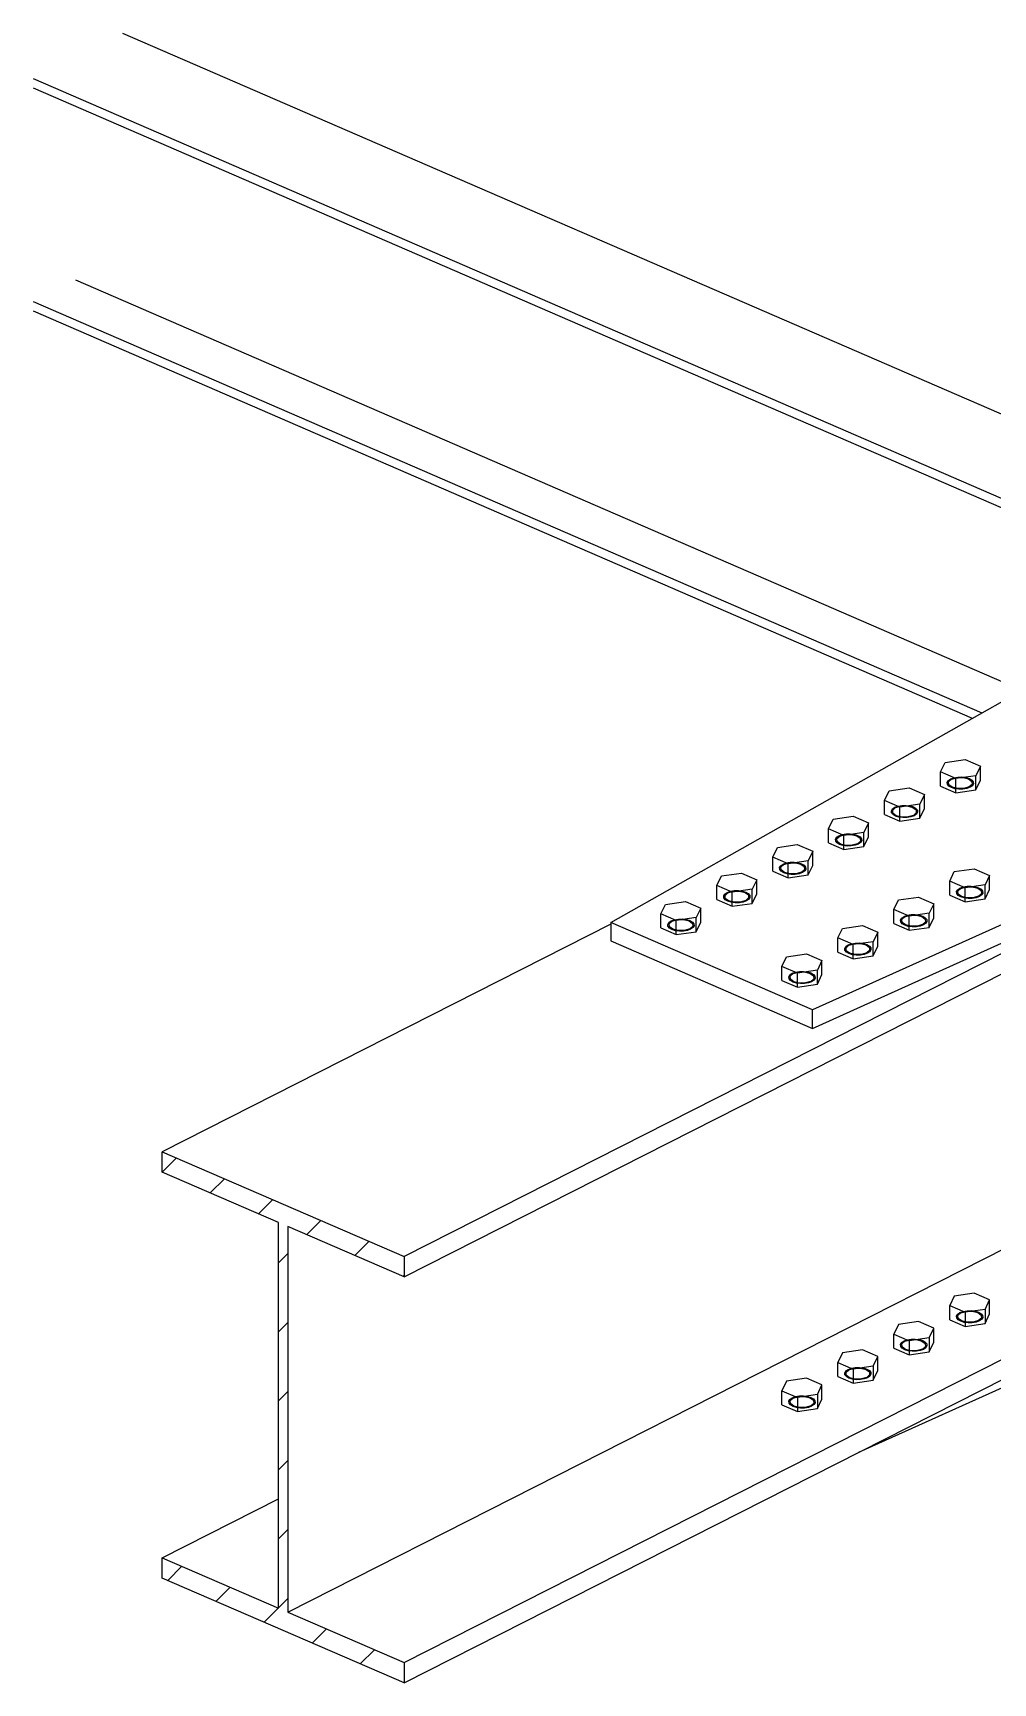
# Model space of a CAD drawing. Header units: millimetres. Extents: x 15962 to 71432, y 9666 to 72266.
# Drawn here: x 36674 to 37548, y 33553 to 35056 of the extents above; entities that cross this region are included whole.
import ezdxf

# ---------------------------------------------------------------- set-up
doc = ezdxf.new("R2010")
doc.units = ezdxf.units.MM
doc.header["$LTSCALE"] = 2

msp = doc.modelspace()

# ---------------------------------------------------------------- hatches: boundary and pattern name
at = {"linetype": 'Continuous'}
h = msp.add_hatch(dxfattribs=at)
h.set_pattern_fill('', scale=14, style=0, pattern_type=0)
h.set_pattern_definition([(45, (36791.888, 34018.12), (-31.431, 31.431), [])])
h.paths.add_polyline_path([(36791.8878, 34036.662), (36791.8878, 34018.1201), (36897.8138, 33972.1509), (36897.8138, 33620.7377), (36791.8878, 33666.707), (36791.8878, 33648.1651), (37012.1845, 33552.5618), (37012.1845, 33571.1037), (36906.2585, 33617.0729), (36906.2585, 33968.4861), (37012.1845, 33922.5168), (37012.1845, 33941.0587)])

# ---------------------------------------------------------------- linework, layer by layer
at = {"color": 2, "linetype": 'Continuous'}
for p, q in [((36755.7864, 35055.9239), (37809.4864, 34598.6444)), ((36674.3303, 35014.5547), (37741.3485, 34551.4954)), ((36674.3303, 35005.9018), (37732.6931, 34546.5988)), ((36712.9541, 34830.9161), (37574.423, 34457.06)), ((36674.3303, 34811.3002), (37538.0348, 34436.474)), ((36674.3303, 34802.6473), (37529.3794, 34431.5773)), ((37200.3304, 34245.4232), (37781.7217, 34574.3359)), ((38057.1464, 34469.5828), (37383.911, 34165.7538)), ((37383.911, 34148.9778), (38057.1464, 34452.8068)), ((37012.1845, 33922.5168), (37919.9479, 34383.5269)), ((37722.281, 34301.6831), (37012.1845, 33941.0587)), ((37200.3304, 34244.0907), (36791.8878, 34036.662)), ((37383.911, 34165.7538), (37200.3304, 34245.4232)), ((37200.3304, 34245.4232), (37200.3304, 34228.6472)), ((37200.3304, 34228.6472), (37383.911, 34148.9778)), ((37383.911, 34148.9778), (37383.911, 34165.7538)), ((36906.2585, 33617.0729), (37814.0219, 34078.083)), ((36791.8878, 34018.1201), (36791.8878, 34036.662)), ((36791.8878, 34036.662), (37012.1845, 33941.0587)), ((38057.1464, 34047.5338), (37425.6541, 33762.5434)), ((37012.1845, 33571.1037), (37919.9479, 34032.1137)), ((36897.8138, 33972.1509), (36791.8878, 34018.1201)), ((37012.1845, 33552.5618), (37919.9479, 34013.5718)), ((36897.8138, 33620.7377), (36897.8138, 33972.1509)), ((37012.1845, 33922.5168), (36906.2585, 33968.4861)), ((36906.2585, 33968.4861), (36906.2585, 33617.0729)), ((37012.1845, 33941.0587), (37012.1845, 33922.5168)), ((36791.8878, 33666.707), (36897.8138, 33720.5018)), ((36791.8878, 33648.1651), (36791.8878, 33666.707)), ((36791.8878, 33666.707), (36897.8138, 33620.7377)), ((37012.1845, 33552.5618), (36791.8878, 33648.1651)), ((36906.2585, 33617.0729), (37012.1845, 33571.1037)), ((37012.1845, 33571.1037), (37012.1845, 33552.5618))]:
    msp.add_line(p, q, dxfattribs=at)
at = {"color": 7, "linetype": 'Continuous'}
for p, q in [((37500.3657, 34382.6342), (37504.5618, 34391.3592)), ((37500.3657, 34369.8138), (37500.3657, 34382.6342)), ((37514.3624, 34376.5656), (37500.3657, 34382.6342)), ((37504.5618, 34391.3592), (37522.7548, 34394.0156)), ((37522.7548, 34394.0156), (37536.7515, 34387.9471)), ((37536.7515, 34387.9471), (37532.5554, 34379.2221)), ((37536.7515, 34375.1267), (37536.7515, 34387.9471)), ((37453.6775, 34365.4922), (37471.8705, 34368.1487)), ((37471.8705, 34368.1487), (37485.8672, 34362.0801)), ((37500.3657, 34369.8138), (37514.3624, 34363.7452)), ((37506.6411, 34373.1298), (37507.6585, 34374.8264)), ((37506.7903, 34371.3686), (37506.6411, 34373.1298)), ((37508.0914, 34369.7152), (37506.7903, 34371.3686)), ((37507.6585, 34374.8264), (37509.7429, 34376.2924)), ((37507.8287, 34373.6076), (37510.4776, 34375.9739)), ((37508.0549, 34370.9365), (37507.8287, 34373.6076)), ((37511.0956, 34368.6764), (37508.0549, 34370.9365)), ((37510.4171, 34368.3315), (37508.0914, 34369.7152)), ((37509.7429, 34376.2924), (37512.6903, 34377.3843)), ((37513.5398, 34367.3529), (37510.4171, 34368.3315)), ((37510.4776, 34375.9739), (37515.2917, 34377.4014)), ((37516.1359, 34367.4328), (37511.0956, 34368.6764)), ((37512.6903, 34377.3843), (37516.212, 34377.9951)), ((37517.1537, 34366.8753), (37513.5398, 34367.3529)), ((37532.5554, 34379.2221), (37514.3624, 34376.5656)), ((37514.3624, 34363.7452), (37514.3624, 34376.5656)), ((37515.2917, 34377.4014), (37520.9813, 34377.5076)), ((37521.8255, 34367.539), (37516.1359, 34367.4328)), ((37516.212, 34377.9951), (37519.9635, 34378.0651)), ((37520.9052, 34366.9453), (37517.1537, 34366.8753)), ((37519.9635, 34378.0651), (37523.5774, 34377.5875)), ((37524.427, 34367.5562), (37520.9052, 34366.9453)), ((37520.9813, 34377.5076), (37526.0216, 34376.264)), ((37526.6396, 34368.9665), (37521.8255, 34367.539)), ((37523.5774, 34377.5875), (37526.7001, 34376.6089)), ((37527.3743, 34368.648), (37524.427, 34367.5562)), ((37526.0216, 34376.264), (37529.0623, 34374.0039)), ((37529.2885, 34371.3328), (37526.6396, 34368.9665)), ((37526.7001, 34376.6089), (37529.0258, 34375.2252)), ((37529.4587, 34370.114), (37527.3743, 34368.648)), ((37529.0258, 34375.2252), (37530.3269, 34373.5719)), ((37529.0623, 34374.0039), (37529.2885, 34371.3328)), ((37530.4761, 34371.8107), (37529.4587, 34370.114)), ((37530.3269, 34373.5719), (37530.4761, 34371.8107)), ((37532.5554, 34366.4017), (37532.5554, 34379.2221)), ((37532.5554, 34366.4017), (37536.7515, 34375.1267)), ((37449.4814, 34356.7672), (37453.6775, 34365.4922)), ((37449.4814, 34343.9468), (37449.4814, 34356.7672)), ((37463.4782, 34350.6987), (37449.4814, 34356.7672)), ((37461.806, 34351.5173), (37465.3277, 34352.1282)), ((37481.6711, 34353.3551), (37463.4782, 34350.6987)), ((37465.3277, 34352.1282), (37469.0792, 34352.1982)), ((37469.0792, 34352.1982), (37472.6931, 34351.7205)), ((37485.8672, 34362.0801), (37481.6711, 34353.3551)), ((37481.6711, 34340.5347), (37481.6711, 34353.3551)), ((37485.8672, 34349.2597), (37485.8672, 34362.0801)), ((37514.3624, 34363.7452), (37532.5554, 34366.4017)), ((37398.5971, 34330.9003), (37402.7932, 34339.6253)), ((37402.7932, 34339.6253), (37420.9862, 34342.2817)), ((37420.9862, 34342.2817), (37434.9829, 34336.2132)), ((37449.4814, 34343.9468), (37463.4782, 34337.8783)), ((37455.7568, 34347.2628), (37456.7742, 34348.9595)), ((37455.906, 34345.5016), (37455.7568, 34347.2628)), ((37457.2071, 34343.8482), (37455.906, 34345.5016)), ((37456.7742, 34348.9595), (37458.8586, 34350.4255)), ((37456.9444, 34347.7406), (37459.5933, 34350.1069)), ((37457.1706, 34345.0696), (37456.9444, 34347.7406)), ((37460.2113, 34342.8094), (37457.1706, 34345.0696)), ((37459.5328, 34342.4646), (37457.2071, 34343.8482)), ((37458.8586, 34350.4255), (37461.806, 34351.5173)), ((37462.6555, 34341.486), (37459.5328, 34342.4646)), ((37459.5933, 34350.1069), (37464.4074, 34351.5345)), ((37465.2517, 34341.5659), (37460.2113, 34342.8094)), ((37466.2694, 34341.0083), (37462.6555, 34341.486)), ((37463.4782, 34337.8783), (37463.4782, 34350.6987)), ((37463.4782, 34337.8783), (37481.6711, 34340.5347)), ((37464.4074, 34351.5345), (37470.097, 34351.6407)), ((37470.9412, 34341.6721), (37465.2517, 34341.5659)), ((37470.0209, 34341.0784), (37466.2694, 34341.0083)), ((37473.5427, 34341.6892), (37470.0209, 34341.0784)), ((37470.097, 34351.6407), (37475.1373, 34350.3971)), ((37475.7553, 34343.0996), (37470.9412, 34341.6721)), ((37472.6931, 34351.7205), (37475.8158, 34350.742)), ((37476.49, 34342.7811), (37473.5427, 34341.6892)), ((37475.1373, 34350.3971), (37478.178, 34348.137)), ((37478.4042, 34345.4659), (37475.7553, 34343.0996)), ((37475.8158, 34350.742), (37478.1415, 34349.3583)), ((37478.5744, 34344.2471), (37476.49, 34342.7811)), ((37478.1415, 34349.3583), (37479.4426, 34347.7049)), ((37478.178, 34348.137), (37478.4042, 34345.4659)), ((37479.5918, 34345.9437), (37478.5744, 34344.2471)), ((37479.4426, 34347.7049), (37479.5918, 34345.9437)), ((37481.6711, 34340.5347), (37485.8672, 34349.2597)), ((37398.5971, 34318.0799), (37398.5971, 34330.9003)), ((37412.5939, 34324.8317), (37398.5971, 34330.9003)), ((37404.8725, 34321.3959), (37405.89, 34323.0925)), ((37405.89, 34323.0925), (37407.9743, 34324.5585)), ((37406.0601, 34321.8737), (37408.709, 34324.24)), ((37406.2863, 34319.2026), (37406.0601, 34321.8737)), ((37407.9743, 34324.5585), (37410.9217, 34325.6504)), ((37408.709, 34324.24), (37413.5231, 34325.6675)), ((37410.9217, 34325.6504), (37414.4434, 34326.2612)), ((37430.7868, 34327.4882), (37412.5939, 34324.8317)), ((37412.5939, 34312.0113), (37412.5939, 34324.8317)), ((37413.5231, 34325.6675), (37419.2127, 34325.7737)), ((37414.4434, 34326.2612), (37418.1949, 34326.3312)), ((37418.1949, 34326.3312), (37421.8088, 34325.8536)), ((37419.2127, 34325.7737), (37424.253, 34324.5301)), ((37421.8088, 34325.8536), (37424.9315, 34324.875)), ((37424.253, 34324.5301), (37427.2937, 34322.27)), ((37424.9315, 34324.875), (37427.2572, 34323.4914)), ((37427.2572, 34323.4914), (37428.5583, 34321.838)), ((37427.2937, 34322.27), (37427.5199, 34319.599)), ((37428.5583, 34321.838), (37428.7075, 34320.0768)), ((37434.9829, 34336.2132), (37430.7868, 34327.4882)), ((37430.7868, 34314.6678), (37430.7868, 34327.4882)), ((37430.7868, 34314.6678), (37434.9829, 34323.3928)), ((37434.9829, 34323.3928), (37434.9829, 34336.2132)), ((37347.7128, 34305.0333), (37351.909, 34313.7583)), ((37351.909, 34313.7583), (37370.1019, 34316.4148)), ((37370.1019, 34316.4148), (37384.0987, 34310.3462)), ((37384.0987, 34310.3462), (37379.9025, 34301.6212)), ((37384.0987, 34297.5258), (37384.0987, 34310.3462)), ((37398.5971, 34318.0799), (37412.5939, 34312.0113)), ((37405.0217, 34319.6347), (37404.8725, 34321.3959)), ((37406.3228, 34317.9813), (37405.0217, 34319.6347)), ((37409.327, 34316.9425), (37406.2863, 34319.2026)), ((37408.6485, 34316.5976), (37406.3228, 34317.9813)), ((37411.7712, 34315.6191), (37408.6485, 34316.5976)), ((37414.3674, 34315.6989), (37409.327, 34316.9425)), ((37415.3851, 34315.1414), (37411.7712, 34315.6191)), ((37412.5939, 34312.0113), (37430.7868, 34314.6678)), ((37420.0569, 34315.8051), (37414.3674, 34315.6989)), ((37419.1366, 34315.2114), (37415.3851, 34315.1414)), ((37422.6584, 34315.8223), (37419.1366, 34315.2114)), ((37424.8711, 34317.2326), (37420.0569, 34315.8051)), ((37425.6057, 34316.9141), (37422.6584, 34315.8223)), ((37427.5199, 34319.599), (37424.8711, 34317.2326)), ((37427.6901, 34318.3801), (37425.6057, 34316.9141)), ((37428.7075, 34320.0768), (37427.6901, 34318.3801)), ((37347.7128, 34292.2129), (37347.7128, 34305.0333)), ((37361.7096, 34298.9648), (37347.7128, 34305.0333)), ((37347.7128, 34292.2129), (37361.7096, 34286.1444)), ((37353.9882, 34295.5289), (37355.0057, 34297.2256)), ((37354.1374, 34293.7677), (37353.9882, 34295.5289)), ((37355.4385, 34292.1144), (37354.1374, 34293.7677)), ((37355.0057, 34297.2256), (37357.09, 34298.6916)), ((37355.1758, 34296.0068), (37357.8247, 34298.3731)), ((37355.402, 34293.3357), (37355.1758, 34296.0068)), ((37358.4427, 34291.0756), (37355.402, 34293.3357)), ((37357.7642, 34290.7307), (37355.4385, 34292.1144)), ((37357.09, 34298.6916), (37360.0374, 34299.7834)), ((37357.8247, 34298.3731), (37362.6389, 34299.8006)), ((37360.0374, 34299.7834), (37363.5591, 34300.3943)), ((37379.9025, 34301.6212), (37361.7096, 34298.9648)), ((37361.7096, 34286.1444), (37361.7096, 34298.9648)), ((37362.6389, 34299.8006), (37368.3284, 34299.9068)), ((37363.5591, 34300.3943), (37367.3106, 34300.4643)), ((37367.3106, 34300.4643), (37370.9245, 34299.9867)), ((37368.3284, 34299.9068), (37373.3688, 34298.6632)), ((37370.9245, 34299.9867), (37374.0472, 34299.0081)), ((37373.3688, 34298.6632), (37376.4094, 34296.4031)), ((37376.6356, 34293.732), (37373.9868, 34291.3657)), ((37374.0472, 34299.0081), (37376.3729, 34297.6244)), ((37376.8058, 34292.5132), (37374.7214, 34291.0472)), ((37376.3729, 34297.6244), (37377.6741, 34295.971)), ((37376.4094, 34296.4031), (37376.6356, 34293.732)), ((37377.8232, 34294.2098), (37376.8058, 34292.5132)), ((37377.6741, 34295.971), (37377.8232, 34294.2098)), ((37379.9025, 34288.8008), (37379.9025, 34301.6212)), ((37379.9025, 34288.8008), (37384.0987, 34297.5258)), ((37508.7931, 34283.1228), (37512.9892, 34291.8478)), ((37512.9892, 34291.8478), (37531.1822, 34294.5043)), ((37531.1822, 34294.5043), (37545.1789, 34288.4357)), ((37296.8285, 34279.1664), (37301.0247, 34287.8914)), ((37296.8285, 34266.346), (37296.8285, 34279.1664)), ((37310.8253, 34273.0978), (37296.8285, 34279.1664)), ((37301.0247, 34287.8914), (37319.2176, 34290.5478)), ((37319.2176, 34290.5478), (37333.2144, 34284.4793)), ((37333.2144, 34284.4793), (37329.0182, 34275.7543)), ((37333.2144, 34271.6589), (37333.2144, 34284.4793)), ((37360.8869, 34289.7521), (37357.7642, 34290.7307)), ((37363.4831, 34289.832), (37358.4427, 34291.0756)), ((37364.5009, 34289.2745), (37360.8869, 34289.7521)), ((37361.7096, 34286.1444), (37379.9025, 34288.8008)), ((37369.1726, 34289.9382), (37363.4831, 34289.832)), ((37368.2523, 34289.3445), (37364.5009, 34289.2745)), ((37371.7741, 34289.9553), (37368.2523, 34289.3445)), ((37373.9868, 34291.3657), (37369.1726, 34289.9382)), ((37374.7214, 34291.0472), (37371.7741, 34289.9553)), ((37508.7931, 34270.3024), (37508.7931, 34283.1228)), ((37522.7898, 34277.0543), (37508.7931, 34283.1228)), ((37516.0859, 34275.3151), (37518.1703, 34276.7811)), ((37518.1703, 34276.7811), (37521.1177, 34277.8729)), ((37518.905, 34276.4625), (37523.7191, 34277.8901)), ((37521.1177, 34277.8729), (37524.6394, 34278.4838)), ((37540.9828, 34279.7107), (37522.7898, 34277.0543)), ((37522.7898, 34264.2339), (37522.7898, 34277.0543)), ((37523.7191, 34277.8901), (37529.4087, 34277.9963)), ((37524.6394, 34278.4838), (37528.3909, 34278.5538)), ((37528.3909, 34278.5538), (37532.0048, 34278.0761)), ((37529.4087, 34277.9963), (37534.449, 34276.7527)), ((37532.0048, 34278.0761), (37535.1275, 34277.0976)), ((37534.449, 34276.7527), (37537.4897, 34274.4926)), ((37535.1275, 34277.0976), (37537.4532, 34275.7139)), ((37545.1789, 34288.4357), (37540.9828, 34279.7107)), ((37540.9828, 34266.8903), (37540.9828, 34279.7107)), ((37545.1789, 34275.6153), (37545.1789, 34288.4357)), ((37245.9442, 34253.2995), (37250.1404, 34262.0245)), ((37250.1404, 34262.0245), (37268.3333, 34264.6809)), ((37268.3333, 34264.6809), (37282.3301, 34258.6124)), ((37296.8285, 34266.346), (37310.8253, 34260.2774)), ((37303.104, 34269.662), (37304.1214, 34271.3586)), ((37303.2531, 34267.9008), (37303.104, 34269.662)), ((37304.5542, 34266.2474), (37303.2531, 34267.9008)), ((37304.1214, 34271.3586), (37306.2058, 34272.8246)), ((37304.2915, 34270.1398), (37306.9404, 34272.5061)), ((37304.5177, 34267.4687), (37304.2915, 34270.1398)), ((37307.5584, 34265.2086), (37304.5177, 34267.4687)), ((37306.8799, 34264.8637), (37304.5542, 34266.2474)), ((37306.2058, 34272.8246), (37309.1531, 34273.9165)), ((37310.0026, 34263.8852), (37306.8799, 34264.8637)), ((37306.9404, 34272.5061), (37311.7546, 34273.9336)), ((37312.5988, 34263.9651), (37307.5584, 34265.2086)), ((37309.1531, 34273.9165), (37312.6748, 34274.5273)), ((37313.6166, 34263.4075), (37310.0026, 34263.8852)), ((37329.0182, 34275.7543), (37310.8253, 34273.0978)), ((37310.8253, 34260.2774), (37310.8253, 34273.0978)), ((37310.8253, 34260.2774), (37329.0182, 34262.9339)), ((37311.7546, 34273.9336), (37317.4441, 34274.0398)), ((37318.2883, 34264.0713), (37312.5988, 34263.9651)), ((37312.6748, 34274.5273), (37316.4263, 34274.5974)), ((37317.368, 34263.4775), (37313.6166, 34263.4075)), ((37316.4263, 34274.5974), (37320.0403, 34274.1197)), ((37320.8898, 34264.0884), (37317.368, 34263.4775)), ((37317.4441, 34274.0398), (37322.4845, 34272.7963)), ((37323.1025, 34265.4988), (37318.2883, 34264.0713)), ((37320.0403, 34274.1197), (37323.1629, 34273.1412)), ((37323.8371, 34265.1802), (37320.8898, 34264.0884)), ((37322.4845, 34272.7963), (37325.5251, 34270.5361)), ((37325.7513, 34267.8651), (37323.1025, 34265.4988)), ((37323.1629, 34273.1412), (37325.4886, 34271.7575)), ((37325.9215, 34266.6463), (37323.8371, 34265.1802)), ((37325.4886, 34271.7575), (37326.7898, 34270.1041)), ((37325.5251, 34270.5361), (37325.7513, 34267.8651)), ((37326.9389, 34268.3429), (37325.9215, 34266.6463)), ((37326.7898, 34270.1041), (37326.9389, 34268.3429)), ((37329.0182, 34262.9339), (37329.0182, 34275.7543)), ((37329.0182, 34262.9339), (37333.2144, 34271.6589)), ((37457.9088, 34257.2559), (37462.1049, 34265.9809)), ((37462.1049, 34265.9809), (37480.2979, 34268.6373)), ((37480.2979, 34268.6373), (37494.2946, 34262.5688)), ((37494.2946, 34262.5688), (37490.0985, 34253.8438)), ((37494.2946, 34249.7484), (37494.2946, 34262.5688)), ((37508.7931, 34270.3024), (37522.7898, 34264.2339)), ((37515.0685, 34273.6184), (37516.0859, 34275.3151)), ((37515.2177, 34271.8572), (37515.0685, 34273.6184)), ((37516.5188, 34270.2038), (37515.2177, 34271.8572)), ((37516.2561, 34274.0962), (37518.905, 34276.4625)), ((37516.4823, 34271.4252), (37516.2561, 34274.0962)), ((37519.523, 34269.1651), (37516.4823, 34271.4252)), ((37518.8445, 34268.8202), (37516.5188, 34270.2038)), ((37521.9672, 34267.8416), (37518.8445, 34268.8202)), ((37524.5634, 34267.9215), (37519.523, 34269.1651)), ((37525.5811, 34267.364), (37521.9672, 34267.8416)), ((37522.7898, 34264.2339), (37540.9828, 34266.8903)), ((37530.2529, 34268.0277), (37524.5634, 34267.9215)), ((37529.3326, 34267.434), (37525.5811, 34267.364)), ((37532.8544, 34268.0448), (37529.3326, 34267.434)), ((37535.067, 34269.4552), (37530.2529, 34268.0277)), ((37535.8017, 34269.1367), (37532.8544, 34268.0448)), ((37537.7159, 34271.8215), (37535.067, 34269.4552)), ((37537.8861, 34270.6027), (37535.8017, 34269.1367)), ((37537.4532, 34275.7139), (37538.7543, 34274.0605)), ((37537.4897, 34274.4926), (37537.7159, 34271.8215)), ((37538.9035, 34272.2993), (37537.8861, 34270.6027)), ((37538.7543, 34274.0605), (37538.9035, 34272.2993)), ((37540.9828, 34266.8903), (37545.1789, 34275.6153)), ((37245.9442, 34240.4791), (37245.9442, 34253.2995)), ((37259.941, 34247.2309), (37245.9442, 34253.2995)), ((37253.2371, 34245.4917), (37255.3215, 34246.9577)), ((37253.4072, 34244.2729), (37256.0561, 34246.6392)), ((37255.3215, 34246.9577), (37258.2688, 34248.0496)), ((37256.0561, 34246.6392), (37260.8703, 34248.0667)), ((37258.2688, 34248.0496), (37261.7906, 34248.6604)), ((37278.1339, 34249.8873), (37259.941, 34247.2309)), ((37259.941, 34234.4105), (37259.941, 34247.2309)), ((37260.8703, 34248.0667), (37266.5598, 34248.1729)), ((37261.7906, 34248.6604), (37265.542, 34248.7304)), ((37265.542, 34248.7304), (37269.156, 34248.2528)), ((37266.5598, 34248.1729), (37271.6002, 34246.9293)), ((37269.156, 34248.2528), (37272.2786, 34247.2742)), ((37271.6002, 34246.9293), (37274.6408, 34244.6692)), ((37272.2786, 34247.2742), (37274.6044, 34245.8905)), ((37282.3301, 34258.6124), (37278.1339, 34249.8873)), ((37278.1339, 34237.067), (37278.1339, 34249.8873)), ((37282.3301, 34245.792), (37282.3301, 34258.6124)), ((37457.9088, 34244.4355), (37457.9088, 34257.2559)), ((37471.9056, 34251.1873), (37457.9088, 34257.2559)), ((37464.1842, 34247.7515), (37465.2016, 34249.4481)), ((37464.3334, 34245.9903), (37464.1842, 34247.7515)), ((37465.2016, 34249.4481), (37467.286, 34250.9141)), ((37465.3718, 34248.2293), (37468.0207, 34250.5956)), ((37465.598, 34245.5582), (37465.3718, 34248.2293)), ((37467.286, 34250.9141), (37470.2334, 34252.006)), ((37468.0207, 34250.5956), (37472.8348, 34252.0231)), ((37470.2334, 34252.006), (37473.7551, 34252.6168)), ((37490.0985, 34253.8438), (37471.9056, 34251.1873)), ((37471.9056, 34238.3669), (37471.9056, 34251.1873)), ((37472.8348, 34252.0231), (37478.5244, 34252.1293)), ((37473.7551, 34252.6168), (37477.5066, 34252.6868)), ((37477.5066, 34252.6868), (37481.1205, 34252.2092)), ((37478.5244, 34252.1293), (37483.5647, 34250.8857)), ((37481.1205, 34252.2092), (37484.2432, 34251.2306)), ((37483.5647, 34250.8857), (37486.6054, 34248.6256)), ((37484.2432, 34251.2306), (37486.5689, 34249.847)), ((37486.5689, 34249.847), (37487.87, 34248.1936)), ((37486.6054, 34248.6256), (37486.8316, 34245.9546)), ((37487.87, 34248.1936), (37488.0192, 34246.4324)), ((37490.0985, 34241.0234), (37490.0985, 34253.8438)), ((37490.0985, 34241.0234), (37494.2946, 34249.7484)), ((37245.9442, 34240.4791), (37259.941, 34234.4105)), ((37252.2197, 34243.7951), (37253.2371, 34245.4917)), ((37252.3688, 34242.0338), (37252.2197, 34243.7951)), ((37253.6699, 34240.3805), (37252.3688, 34242.0338)), ((37253.6335, 34241.6018), (37253.4072, 34244.2729)), ((37256.6741, 34239.3417), (37253.6335, 34241.6018)), ((37255.9957, 34238.9968), (37253.6699, 34240.3805)), ((37259.1183, 34238.0182), (37255.9957, 34238.9968)), ((37261.7145, 34238.0981), (37256.6741, 34239.3417)), ((37262.7323, 34237.5406), (37259.1183, 34238.0182)), ((37259.941, 34234.4105), (37278.1339, 34237.067)), ((37267.404, 34238.2043), (37261.7145, 34238.0981)), ((37266.4837, 34237.6106), (37262.7323, 34237.5406)), ((37270.0055, 34238.2214), (37266.4837, 34237.6106)), ((37272.2182, 34239.6318), (37267.404, 34238.2043)), ((37272.9528, 34239.3133), (37270.0055, 34238.2214)), ((37274.867, 34241.9981), (37272.2182, 34239.6318)), ((37275.0372, 34240.7793), (37272.9528, 34239.3133)), ((37274.6044, 34245.8905), (37275.9055, 34244.2372)), ((37274.6408, 34244.6692), (37274.867, 34241.9981)), ((37276.0546, 34242.476), (37275.0372, 34240.7793)), ((37275.9055, 34244.2372), (37276.0546, 34242.476)), ((37278.1339, 34237.067), (37282.3301, 34245.792)), ((37407.0245, 34231.3889), (37411.2207, 34240.1139)), ((37411.2207, 34240.1139), (37429.4136, 34242.7704)), ((37429.4136, 34242.7704), (37443.4103, 34236.7018)), ((37443.4103, 34236.7018), (37439.2142, 34227.9768)), ((37443.4103, 34223.8814), (37443.4103, 34236.7018)), ((37457.9088, 34244.4355), (37471.9056, 34238.3669)), ((37465.6345, 34244.3369), (37464.3334, 34245.9903)), ((37468.6387, 34243.2981), (37465.598, 34245.5582)), ((37467.9602, 34242.9532), (37465.6345, 34244.3369)), ((37471.0829, 34241.9747), (37467.9602, 34242.9532)), ((37473.6791, 34242.0545), (37468.6387, 34243.2981)), ((37474.6968, 34241.497), (37471.0829, 34241.9747)), ((37471.9056, 34238.3669), (37490.0985, 34241.0234)), ((37479.3686, 34242.1607), (37473.6791, 34242.0545)), ((37478.4483, 34241.567), (37474.6968, 34241.497)), ((37481.9701, 34242.1779), (37478.4483, 34241.567)), ((37484.1828, 34243.5882), (37479.3686, 34242.1607)), ((37484.9174, 34243.2697), (37481.9701, 34242.1779)), ((37486.8316, 34245.9546), (37484.1828, 34243.5882)), ((37487.0018, 34244.7357), (37484.9174, 34243.2697)), ((37488.0192, 34246.4324), (37487.0018, 34244.7357)), ((37360.3364, 34214.247), (37378.5293, 34216.9034)), ((37378.5293, 34216.9034), (37392.5261, 34210.8349)), ((37407.0245, 34218.5685), (37407.0245, 34231.3889)), ((37421.0213, 34225.3204), (37407.0245, 34231.3889)), ((37407.0245, 34218.5685), (37421.0213, 34212.5)), ((37413.2999, 34221.8845), (37414.3174, 34223.5812)), ((37413.4491, 34220.1233), (37413.2999, 34221.8845)), ((37414.7502, 34218.47), (37413.4491, 34220.1233)), ((37414.3174, 34223.5812), (37416.4017, 34225.0472)), ((37414.4875, 34222.3624), (37417.1364, 34224.7287)), ((37414.7137, 34219.6913), (37414.4875, 34222.3624)), ((37417.7544, 34217.4312), (37414.7137, 34219.6913)), ((37417.0759, 34217.0863), (37414.7502, 34218.47)), ((37416.4017, 34225.0472), (37419.3491, 34226.139)), ((37420.1986, 34216.1077), (37417.0759, 34217.0863)), ((37417.1364, 34224.7287), (37421.9506, 34226.1562)), ((37422.7948, 34216.1876), (37417.7544, 34217.4312)), ((37419.3491, 34226.139), (37422.8708, 34226.7499)), ((37439.2142, 34227.9768), (37421.0213, 34225.3204)), ((37421.0213, 34212.5), (37421.0213, 34225.3204)), ((37421.9506, 34226.1562), (37427.6401, 34226.2624)), ((37422.8708, 34226.7499), (37426.6223, 34226.8199)), ((37426.6223, 34226.8199), (37430.2362, 34226.3423)), ((37427.6401, 34226.2624), (37432.6805, 34225.0188)), ((37433.2985, 34217.7213), (37428.4843, 34216.2938)), ((37430.2362, 34226.3423), (37433.3589, 34225.3637)), ((37434.0331, 34217.4028), (37431.0858, 34216.3109)), ((37432.6805, 34225.0188), (37435.7211, 34222.7587)), ((37435.9473, 34220.0876), (37433.2985, 34217.7213)), ((37433.3589, 34225.3637), (37435.6846, 34223.98)), ((37436.1175, 34218.8688), (37434.0331, 34217.4028)), ((37435.6846, 34223.98), (37436.9857, 34222.3266)), ((37435.7211, 34222.7587), (37435.9473, 34220.0876)), ((37437.1349, 34220.5654), (37436.1175, 34218.8688)), ((37436.9857, 34222.3266), (37437.1349, 34220.5654)), ((37439.2142, 34215.1564), (37439.2142, 34227.9768)), ((37439.2142, 34215.1564), (37443.4103, 34223.8814)), ((37356.1402, 34205.522), (37360.3364, 34214.247)), ((37356.1402, 34192.7016), (37356.1402, 34205.522)), ((37370.137, 34199.4534), (37356.1402, 34205.522)), ((37388.3299, 34202.1099), (37370.137, 34199.4534)), ((37392.5261, 34210.8349), (37388.3299, 34202.1099)), ((37388.3299, 34189.2895), (37388.3299, 34202.1099)), ((37392.5261, 34198.0145), (37392.5261, 34210.8349)), ((37423.8125, 34215.6301), (37420.1986, 34216.1077)), ((37421.0213, 34212.5), (37439.2142, 34215.1564)), ((37428.4843, 34216.2938), (37422.7948, 34216.1876)), ((37427.564, 34215.7001), (37423.8125, 34215.6301)), ((37431.0858, 34216.3109), (37427.564, 34215.7001)), ((37356.1402, 34192.7016), (37370.137, 34186.633)), ((37362.4156, 34196.0176), (37363.4331, 34197.7142)), ((37362.5648, 34194.2564), (37362.4156, 34196.0176)), ((37363.8659, 34192.603), (37362.5648, 34194.2564)), ((37363.4331, 34197.7142), (37365.5174, 34199.1802)), ((37363.6032, 34196.4954), (37366.2521, 34198.8617)), ((37363.8294, 34193.8243), (37363.6032, 34196.4954)), ((37366.8701, 34191.5642), (37363.8294, 34193.8243)), ((37366.1916, 34191.2193), (37363.8659, 34192.603)), ((37365.5174, 34199.1802), (37368.4648, 34200.2721)), ((37369.3143, 34190.2408), (37366.1916, 34191.2193)), ((37366.2521, 34198.8617), (37371.0663, 34200.2892)), ((37371.9105, 34190.3207), (37366.8701, 34191.5642)), ((37368.4648, 34200.2721), (37371.9865, 34200.8829)), ((37372.9283, 34189.7631), (37369.3143, 34190.2408)), ((37370.137, 34186.633), (37370.137, 34199.4534)), ((37370.137, 34186.633), (37388.3299, 34189.2895)), ((37371.0663, 34200.2892), (37376.7558, 34200.3954)), ((37377.6, 34190.4269), (37371.9105, 34190.3207)), ((37371.9865, 34200.8829), (37375.738, 34200.953)), ((37376.6797, 34189.8332), (37372.9283, 34189.7631)), ((37375.738, 34200.953), (37379.3519, 34200.4753)), ((37380.2015, 34190.444), (37376.6797, 34189.8332)), ((37376.7558, 34200.3954), (37381.7962, 34199.1519)), ((37382.4142, 34191.8544), (37377.6, 34190.4269)), ((37379.3519, 34200.4753), (37382.4746, 34199.4968)), ((37383.1488, 34191.5358), (37380.2015, 34190.444)), ((37381.7962, 34199.1519), (37384.8368, 34196.8917)), ((37385.063, 34194.2207), (37382.4142, 34191.8544)), ((37382.4746, 34199.4968), (37384.8003, 34198.1131)), ((37385.2332, 34193.0019), (37383.1488, 34191.5358)), ((37384.8003, 34198.1131), (37386.1015, 34196.4597)), ((37384.8368, 34196.8917), (37385.063, 34194.2207)), ((37386.2506, 34194.6985), (37385.2332, 34193.0019)), ((37386.1015, 34196.4597), (37386.2506, 34194.6985)), ((37388.3299, 34189.2895), (37392.5261, 34198.0145)), ((37512.9892, 33905.1168), (37508.7931, 33896.3918)), ((37531.1822, 33907.7732), (37512.9892, 33905.1168)), ((37545.1789, 33901.7047), (37531.1822, 33907.7732)), ((37540.9828, 33892.9797), (37545.1789, 33901.7047)), ((37545.1789, 33888.8843), (37545.1789, 33901.7047)), ((37508.7931, 33896.3918), (37522.7898, 33890.3232)), ((37508.7931, 33883.5714), (37508.7931, 33896.3918)), ((37515.0685, 33886.8874), (37516.0859, 33888.584)), ((37515.2177, 33885.1262), (37515.0685, 33886.8874)), ((37516.0859, 33888.584), (37518.1703, 33890.05)), ((37516.2561, 33887.3652), (37518.905, 33889.7315)), ((37516.4823, 33884.6941), (37516.2561, 33887.3652)), ((37518.1703, 33890.05), (37521.1177, 33891.1419)), ((37518.905, 33889.7315), (37523.7191, 33891.159)), ((37521.1177, 33891.1419), (37524.6394, 33891.7527)), ((37540.9828, 33892.9797), (37522.7898, 33890.3232)), ((37522.7898, 33890.3232), (37522.7898, 33877.5028)), ((37523.7191, 33891.159), (37529.4087, 33891.2652)), ((37524.6394, 33891.7527), (37528.3909, 33891.8227)), ((37528.3909, 33891.8227), (37532.0048, 33891.3451)), ((37529.4087, 33891.2652), (37534.449, 33890.0216)), ((37532.0048, 33891.3451), (37535.1275, 33890.3665)), ((37534.449, 33890.0216), (37537.4897, 33887.7615)), ((37535.1275, 33890.3665), (37537.4532, 33888.9828)), ((37537.4532, 33888.9828), (37538.7543, 33887.3295)), ((37537.4897, 33887.7615), (37537.7159, 33885.0905)), ((37538.7543, 33887.3295), (37538.9035, 33885.5683)), ((37540.9828, 33892.9797), (37540.9828, 33880.1593)), ((37540.9828, 33880.1593), (37545.1789, 33888.8843)), ((37462.1049, 33879.2498), (37457.9088, 33870.5248)), ((37480.2979, 33881.9063), (37462.1049, 33879.2498)), ((37494.2946, 33875.8377), (37480.2979, 33881.9063)), ((37490.0985, 33867.1127), (37494.2946, 33875.8377)), ((37494.2946, 33863.0173), (37494.2946, 33875.8377)), ((37508.7931, 33883.5714), (37522.7898, 33877.5028)), ((37516.5188, 33883.4728), (37515.2177, 33885.1262)), ((37519.523, 33882.434), (37516.4823, 33884.6941)), ((37518.8445, 33882.0891), (37516.5188, 33883.4728)), ((37521.9672, 33881.1106), (37518.8445, 33882.0891)), ((37524.5634, 33881.1904), (37519.523, 33882.434)), ((37525.5811, 33880.6329), (37521.9672, 33881.1106)), ((37522.7898, 33877.5028), (37540.9828, 33880.1593)), ((37530.2529, 33881.2966), (37524.5634, 33881.1904)), ((37529.3326, 33880.7029), (37525.5811, 33880.6329)), ((37532.8544, 33881.3138), (37529.3326, 33880.7029)), ((37535.067, 33882.7241), (37530.2529, 33881.2966)), ((37535.8017, 33882.4056), (37532.8544, 33881.3138)), ((37537.7159, 33885.0905), (37535.067, 33882.7241)), ((37537.8861, 33883.8716), (37535.8017, 33882.4056)), ((37538.9035, 33885.5683), (37537.8861, 33883.8716)), ((37429.4136, 33856.0393), (37411.2207, 33853.3829)), ((37443.4103, 33849.9708), (37429.4136, 33856.0393)), ((37457.9088, 33870.5248), (37471.9056, 33864.4563)), ((37457.9088, 33857.7044), (37457.9088, 33870.5248)), ((37457.9088, 33857.7044), (37471.9056, 33851.6359)), ((37464.1842, 33861.0204), (37465.2016, 33862.7171)), ((37464.3334, 33859.2592), (37464.1842, 33861.0204)), ((37465.6345, 33857.6059), (37464.3334, 33859.2592)), ((37465.2016, 33862.7171), (37467.286, 33864.1831)), ((37465.3718, 33861.4983), (37468.0207, 33863.8646)), ((37465.598, 33858.8272), (37465.3718, 33861.4983)), ((37468.6387, 33856.5671), (37465.598, 33858.8272)), ((37467.9602, 33856.2222), (37465.6345, 33857.6059)), ((37467.286, 33864.1831), (37470.2334, 33865.2749)), ((37471.0829, 33855.2436), (37467.9602, 33856.2222)), ((37468.0207, 33863.8646), (37472.8348, 33865.2921)), ((37473.6791, 33855.3235), (37468.6387, 33856.5671)), ((37470.2334, 33865.2749), (37473.7551, 33865.8858)), ((37490.0985, 33867.1127), (37471.9056, 33864.4563)), ((37471.9056, 33864.4563), (37471.9056, 33851.6359)), ((37472.8348, 33865.2921), (37478.5244, 33865.3983)), ((37473.7551, 33865.8858), (37477.5066, 33865.9558)), ((37477.5066, 33865.9558), (37481.1205, 33865.4782)), ((37478.5244, 33865.3983), (37483.5647, 33864.1547)), ((37484.1828, 33856.8572), (37479.3686, 33855.4297)), ((37481.1205, 33865.4782), (37484.2432, 33864.4996)), ((37484.9174, 33856.5387), (37481.9701, 33855.4468)), ((37483.5647, 33864.1547), (37486.6054, 33861.8946)), ((37486.8316, 33859.2235), (37484.1828, 33856.8572)), ((37484.2432, 33864.4996), (37486.5689, 33863.1159)), ((37487.0018, 33858.0047), (37484.9174, 33856.5387)), ((37486.5689, 33863.1159), (37487.87, 33861.4625)), ((37486.6054, 33861.8946), (37486.8316, 33859.2235)), ((37488.0192, 33859.7013), (37487.0018, 33858.0047)), ((37487.87, 33861.4625), (37488.0192, 33859.7013)), ((37490.0985, 33867.1127), (37490.0985, 33854.2923)), ((37490.0985, 33854.2923), (37494.2946, 33863.0173)), ((37411.2207, 33853.3829), (37407.0245, 33844.6579)), ((37407.0245, 33844.6579), (37421.0213, 33838.5893)), ((37407.0245, 33831.8375), (37407.0245, 33844.6579)), ((37439.2142, 33841.2458), (37421.0213, 33838.5893)), ((37439.2142, 33841.2458), (37443.4103, 33849.9708)), ((37439.2142, 33841.2458), (37439.2142, 33828.4254)), ((37443.4103, 33837.1504), (37443.4103, 33849.9708)), ((37474.6968, 33854.766), (37471.0829, 33855.2436)), ((37471.9056, 33851.6359), (37490.0985, 33854.2923)), ((37479.3686, 33855.4297), (37473.6791, 33855.3235)), ((37478.4483, 33854.836), (37474.6968, 33854.766)), ((37481.9701, 33855.4468), (37478.4483, 33854.836)), ((37360.3364, 33827.516), (37356.1402, 33818.7909)), ((37378.5293, 33830.1724), (37360.3364, 33827.516)), ((37392.5261, 33824.1039), (37378.5293, 33830.1724)), ((37407.0245, 33831.8375), (37421.0213, 33825.7689)), ((37413.2999, 33835.1535), (37414.3174, 33836.8501)), ((37413.4491, 33833.3923), (37413.2999, 33835.1535)), ((37414.7502, 33831.7389), (37413.4491, 33833.3923)), ((37414.3174, 33836.8501), (37416.4017, 33838.3161)), ((37414.4875, 33835.6313), (37417.1364, 33837.9976)), ((37414.7137, 33832.9602), (37414.4875, 33835.6313)), ((37417.7544, 33830.7001), (37414.7137, 33832.9602)), ((37417.0759, 33830.3552), (37414.7502, 33831.7389)), ((37416.4017, 33838.3161), (37419.3491, 33839.408)), ((37420.1986, 33829.3767), (37417.0759, 33830.3552)), ((37417.1364, 33837.9976), (37421.9506, 33839.4251)), ((37422.7948, 33829.4566), (37417.7544, 33830.7001)), ((37419.3491, 33839.408), (37422.8708, 33840.0188)), ((37423.8125, 33828.899), (37420.1986, 33829.3767)), ((37421.0213, 33838.5893), (37421.0213, 33825.7689)), ((37421.0213, 33825.7689), (37439.2142, 33828.4254)), ((37421.9506, 33839.4251), (37427.6401, 33839.5313)), ((37428.4843, 33829.5628), (37422.7948, 33829.4566)), ((37422.8708, 33840.0188), (37426.6223, 33840.0889)), ((37427.564, 33828.969), (37423.8125, 33828.899)), ((37426.6223, 33840.0889), (37430.2362, 33839.6112)), ((37431.0858, 33829.5799), (37427.564, 33828.969)), ((37427.6401, 33839.5313), (37432.6805, 33838.2878)), ((37433.2985, 33830.9903), (37428.4843, 33829.5628)), ((37430.2362, 33839.6112), (37433.3589, 33838.6327)), ((37434.0331, 33830.6717), (37431.0858, 33829.5799)), ((37432.6805, 33838.2878), (37435.7211, 33836.0276)), ((37435.9473, 33833.3566), (37433.2985, 33830.9903)), ((37433.3589, 33838.6327), (37435.6846, 33837.249)), ((37436.1175, 33832.1377), (37434.0331, 33830.6717)), ((37435.6846, 33837.249), (37436.9857, 33835.5956)), ((37435.7211, 33836.0276), (37435.9473, 33833.3566)), ((37437.1349, 33833.8344), (37436.1175, 33832.1377)), ((37436.9857, 33835.5956), (37437.1349, 33833.8344)), ((37439.2142, 33828.4254), (37443.4103, 33837.1504)), ((37356.1402, 33818.7909), (37370.137, 33812.7224)), ((37356.1402, 33805.9706), (37356.1402, 33818.7909)), ((37362.4156, 33809.2866), (37363.4331, 33810.9832)), ((37363.4331, 33810.9832), (37365.5174, 33812.4492)), ((37363.6032, 33809.7644), (37366.2521, 33812.1307)), ((37365.5174, 33812.4492), (37368.4648, 33813.5411)), ((37366.2521, 33812.1307), (37371.0663, 33813.5582)), ((37368.4648, 33813.5411), (37371.9865, 33814.1519)), ((37388.3299, 33815.3788), (37370.137, 33812.7224)), ((37370.137, 33812.7224), (37370.137, 33799.902)), ((37371.0663, 33813.5582), (37376.7558, 33813.6644)), ((37371.9865, 33814.1519), (37375.738, 33814.2219)), ((37375.738, 33814.2219), (37379.3519, 33813.7443)), ((37376.7558, 33813.6644), (37381.7962, 33812.4208)), ((37379.3519, 33813.7443), (37382.4746, 33812.7657)), ((37381.7962, 33812.4208), (37384.8368, 33810.1607)), ((37382.4746, 33812.7657), (37384.8003, 33811.382)), ((37384.8003, 33811.382), (37386.1015, 33809.7287)), ((37388.3299, 33815.3788), (37392.5261, 33824.1039)), ((37388.3299, 33815.3788), (37388.3299, 33802.5584)), ((37388.3299, 33802.5584), (37392.5261, 33811.2835)), ((37392.5261, 33811.2835), (37392.5261, 33824.1039)), ((37356.1402, 33805.9706), (37370.137, 33799.902)), ((37362.5648, 33807.5253), (37362.4156, 33809.2866)), ((37363.8659, 33805.872), (37362.5648, 33807.5253)), ((37363.8294, 33807.0933), (37363.6032, 33809.7644)), ((37366.8701, 33804.8332), (37363.8294, 33807.0933)), ((37366.1916, 33804.4883), (37363.8659, 33805.872)), ((37369.3143, 33803.5097), (37366.1916, 33804.4883)), ((37371.9105, 33803.5896), (37366.8701, 33804.8332)), ((37372.9283, 33803.0321), (37369.3143, 33803.5097)), ((37370.137, 33799.902), (37388.3299, 33802.5584)), ((37377.6, 33803.6958), (37371.9105, 33803.5896)), ((37376.6797, 33803.1021), (37372.9283, 33803.0321)), ((37380.2015, 33803.7129), (37376.6797, 33803.1021)), ((37382.4142, 33805.1233), (37377.6, 33803.6958)), ((37383.1488, 33804.8048), (37380.2015, 33803.7129)), ((37385.063, 33807.4896), (37382.4142, 33805.1233)), ((37385.2332, 33806.2708), (37383.1488, 33804.8048)), ((37384.8368, 33810.1607), (37385.063, 33807.4896)), ((37386.2506, 33807.9675), (37385.2332, 33806.2708)), ((37386.1015, 33809.7287), (37386.2506, 33807.9675))]:
    msp.add_line(p, q, dxfattribs=at)

doc.saveas('drawing.dxf')
